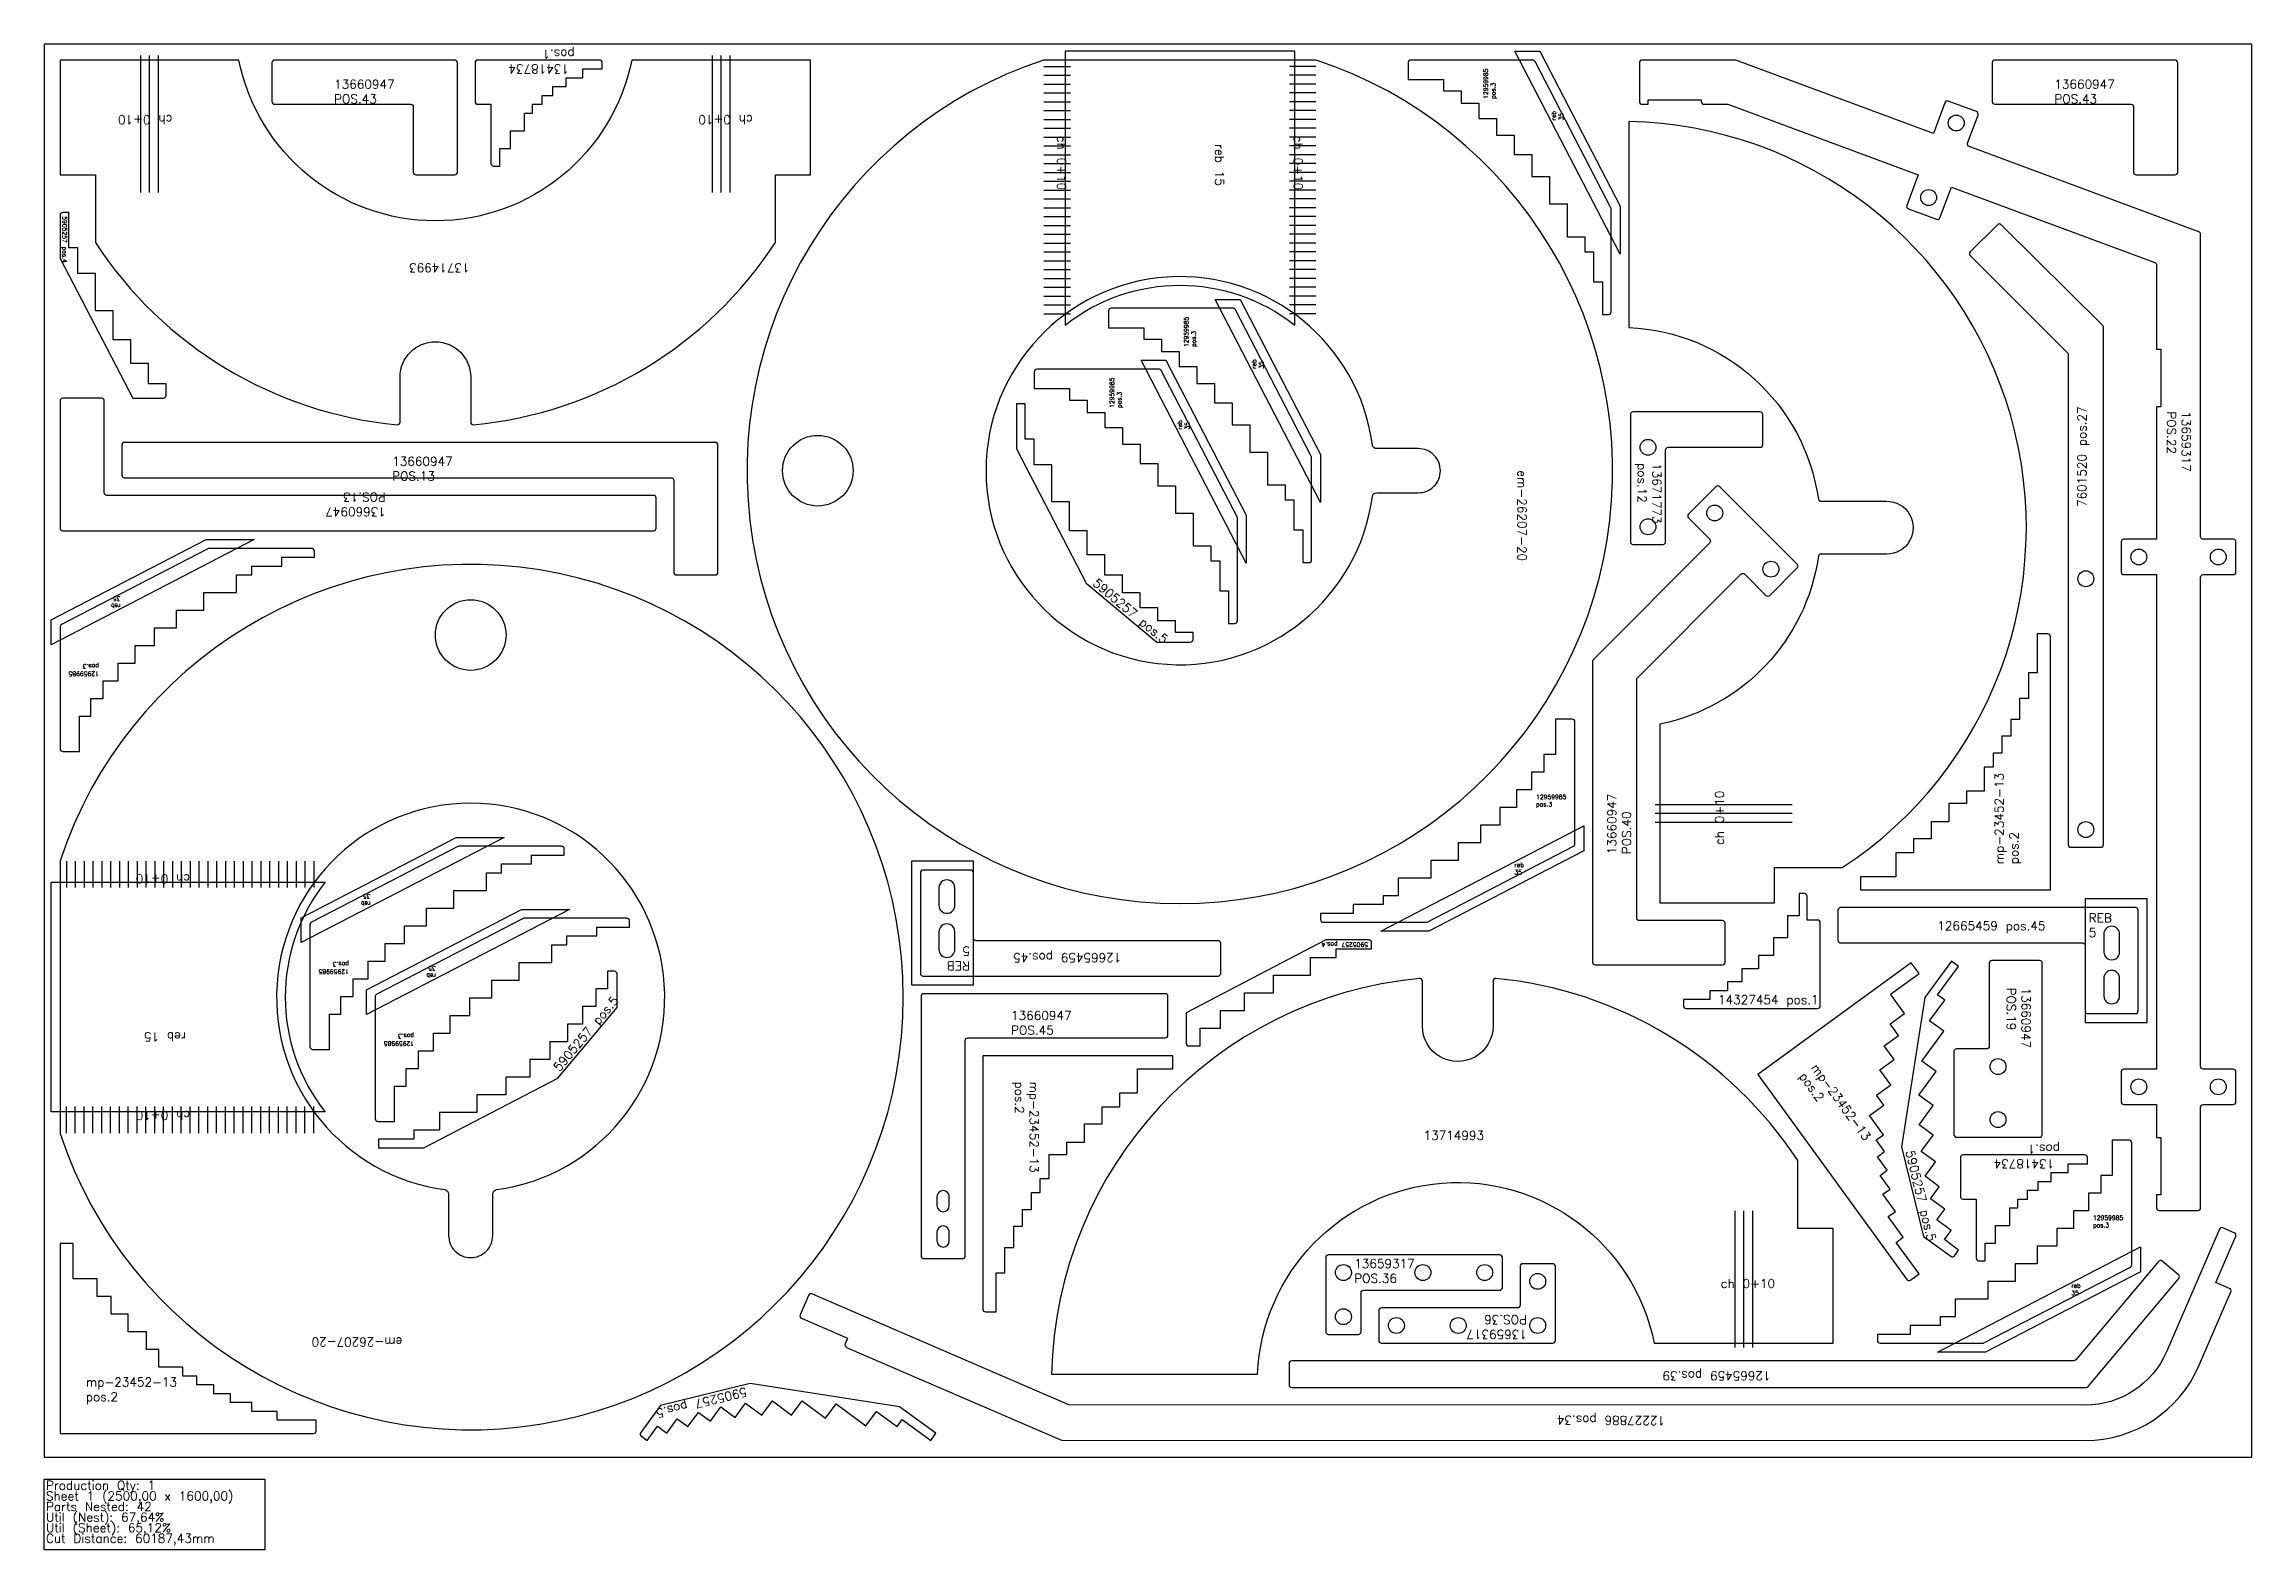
# Model space of a CAD drawing. Header units: millimetres. Extents: x 0 to 2500, y -105 to 1600.
import ezdxf

# ---------------------------------------------------------------- set-up
doc = ezdxf.new("R2010")
doc.units = ezdxf.units.MM
for name, color, linetype in [('12227886', 7, 'Continuous'), ('12665459', 7, 'Continuous'), ('13418734', 7, 'Continuous'), ('13660947v0', 7, 'Continuous'), ('13671773v01', 7, 'Continuous'), ('5905257', 7, 'Continuous'), ('7601520', 7, 'Continuous'), ('Chanfro', 7, 'Continuous'), ('Des.', 7, 'Continuous'), ('em-26207-20', 7, 'Continuous'), ('Rebaixo', 6, 'Continuous'), ('sheet', 24, 'Continuous'), ('Stats', 7, 'Continuous'), ('Texto', 7, 'Continuous')]:
    doc.layers.add(name, color=color, linetype=linetype)
doc.styles.get("Standard").update_dxf_attribs({"font": 'txt.shx'})

msp = doc.modelspace()

# ---------------------------------------------------------------- linework, layer by layer
at = {"color": 4}
for points in [[(486.3, 1169, 0.228209), (828, 1375.3), (828, 1452), (868, 1452), (868, 1582), (665.5, 1582, -0.817996), (220.5, 1582), (18, 1582), (18, 1452), (58, 1452), (58, 1375.3, 0.228209), (399.7, 1169, 0.44209), (403, 1172), (403, 1223, -0.999992), (483, 1223), (483, 1172, 0.44209)], [(2146.8, 1403.4), (2159.7, 1438.1), (2390, 1352.7, -0.313653), (2392, 1349.9), (2392, 1254.5), (2397, 1254.5), (2397, 1189.5), (2392, 1189.5), (2392, 1039.3), (2355, 1039.3, 0.414213), (2352, 1036.3), (2352, 1002.3, 0.414214), (2355, 999.3), (2392, 999.3), (2392, 439.3), (2355, 439.3, 0.414214), (2352, 436.3), (2352, 402.3, 0.414213), (2355, 399.3), (2392, 399.3), (2392, 362), (2397, 362), (2397, 297), (2392, 297), (2392, 282.3, 0.414214), (2395, 279.3), (2439, 279.3, 0.414214), (2442, 282.3), (2442, 396.3, -0.414214), (2445, 399.3), (2479, 399.3, 0.414213), (2482, 402.3), (2482, 436.3, 0.414214), (2479, 439.3), (2445, 439.3, -0.414213), (2442, 442.3), (2442, 996.3, -0.414213), (2445, 999.3), (2479, 999.3, 0.414213), (2482, 1002.3), (2482, 1036.3, 0.414213), (2479, 1039.3), (2445, 1039.3, -0.414214), (2442, 1042.3), (2442, 1384.7, 0.313653), (2440, 1387.5), (2179.9, 1484, -0.414214), (2178.1, 1487.8), (2189.9, 1519.7, 0.414214), (2188.2, 1523.6), (2156.3, 1535.4, 0.414213), (2152.4, 1533.6), (2139.6, 1498.9), (1915.5, 1582), (1809.5, 1582, 0.414214), (1806.5, 1579), (1806.5, 1535, 0.414214), (1809.5, 1532), (1816.5, 1532), (1816.5, 1537), (1876.5, 1537), (1876.5, 1535, 0.414214), (1879.5, 1532), (1906.5, 1532), (2122.2, 1452), (2109.3, 1417.4, 0.414214), (2111.1, 1413.5), (2143, 1401.7, 0.414214)], [(1794.5, 1512.5), (1794.5, 1279.2, -0.36015), (2009.1, 1085, 0.372646), (2012.1, 1082.5), (2086.5, 1082.5, -1.000031), (2086.5, 1022.5), (2012.1, 1022.5, 0.372646), (2009.1, 1019.9, -0.31682), (1829.5, 830), (1829.5, 627.5), (1959.5, 627.5), (1959.5, 667.5), (2036.2, 667.5, 0.737388)], [(2257, 888.2), (2247, 888.2), (2247, 859.2), (2237, 859.2), (2237, 835.2), (2227, 835.2), (2227, 816.2), (2217, 816.2), (2217, 797.2), (2207, 797.2), (2207, 781.2), (2197, 781.2), (2197, 754.2), (2177, 754.2), (2177, 740.2), (2157, 740.2), (2157, 719.2), (2137, 719.2), (2137, 700.2), (2117, 700.2), (2117, 684.2), (2097, 684.2), (2097, 657.2), (2057, 657.2), (2057, 642.2), (2272, 642.2), (2272, 929.2, 0.414214), (2269, 932.2), (2257, 932.2)], [(2097.2, 243.1), (2105.3, 249), (2088.2, 272.5), (2096.3, 278.3), (2082.2, 297.8), (2090.3, 303.6), (2079.1, 319), (2087.2, 324.9), (2076, 340.2), (2084.1, 346.1), (2074.7, 359.1), (2082.8, 365), (2066.9, 386.8), (2083.1, 398.6), (2074.8, 409.9), (2091, 421.6), (2078.7, 438.6), (2094.8, 450.4), (2083.7, 465.7), (2099.8, 477.5), (2090.4, 490.5), (2106.6, 502.2), (2090.7, 524.1), (2123.1, 547.6), (2114.2, 559.7), (1940.4, 433.3), (2109.2, 201.1, 0.414213), (2113.4, 200.5), (2123.1, 207.5)], [(1140.7, 94), (1374, 94, -0.885046), (1823.2, 129), (2025.7, 129), (2025.7, 259), (1985.7, 259), (1985.7, 335.8, 0.228209), (1644, 542, 0.44209), (1640.7, 539), (1640.7, 488, -1.000023), (1560.7, 488), (1560.7, 539, 0.44209), (1557.5, 542, 0.380702)], [(1078, 208.5), (1088, 208.5), (1088, 237.5), (1098, 237.5), (1098, 261.5), (1108, 261.5), (1108, 280.5), (1118, 280.5), (1118, 299.5), (1128, 299.5), (1128, 315.5), (1138, 315.5), (1138, 342.5), (1158, 342.5), (1158, 356.5), (1178, 356.5), (1178, 377.5), (1198, 377.5), (1198, 396.5), (1218, 396.5), (1218, 412.5), (1238, 412.5), (1238, 439.5), (1278, 439.5), (1278, 454.5), (1063, 454.5), (1063, 167.5, 0.414213), (1066, 164.5), (1078, 164.5)], [(264, 41.8), (264, 51.8), (235, 51.8), (235, 61.8), (211, 61.8), (211, 71.8), (192, 71.8), (192, 81.8), (173, 81.8), (173, 91.8), (157, 91.8), (157, 101.8), (130, 101.8), (130, 121.8), (116, 121.8), (116, 141.8), (95, 141.8), (95, 161.8), (76, 161.8), (76, 181.8), (60, 181.8), (60, 201.8), (33, 201.8), (33, 241.8), (18, 241.8), (18, 26.8), (305, 26.8, 0.414213), (308, 29.8), (308, 41.8)], [(1454.3, 139), (1488.3, 139, 0.414214), (1491.3, 142), (1491.3, 186, -0.414214), (1494.3, 189), (1648.3, 189, 0.414214), (1651.3, 192), (1651.3, 226, 0.414214), (1648.3, 229), (1454.3, 229, 0.414214), (1451.3, 226), (1451.3, 142, 0.414214)], [(1708.3, 219), (1674.3, 219, 0.414214), (1671.3, 216), (1671.3, 172, -0.414214), (1668.3, 169), (1514.3, 169, 0.414213), (1511.3, 166), (1511.3, 132, 0.414214), (1514.3, 129), (1708.3, 129, 0.414214), (1711.3, 132), (1711.3, 216, 0.414214)]]:
    msp.add_lwpolyline(points, format="xyb", close=True, dxfattribs=at)
for centre in [(2165.3, 1510.7), (2134, 1426.3), (2372, 1019.3), (2462, 1019.3), (2372, 419.3), (2462, 419.3), (1471.3, 209), (1561.3, 209), (1631.3, 209), (1691.3, 199), (1471.3, 159), (1531.3, 149), (1601.3, 149), (1691.3, 149)]:
    msp.add_circle(centre, 9, dxfattribs=at)
at = {"layer": '12227886', "color": 4}
msp.add_lwpolyline([(2481.7, 250.2, 0.414214), (2480.1, 254.1), (2467.3, 259.7, 0.414214), (2463.3, 258.1), (2403.3, 119.2, -0.299284), (2311.5, 58.9), (1160.5, 59.1), (869.5, 184.8, 0.414214), (865.5, 183.2), (856, 161.2, 0.414214), (857.6, 157.2), (909.9, 134.6), (907.1, 128.2, 0.414214), (908.7, 124.2), (1152.2, 19.1), (2311.5, 18.9, 0.299284), (2440.1, 103.4), (2476.2, 187.2, 0.414214), (2474.7, 191.1), (2459.1, 197.8)], format="xyb", close=True, dxfattribs=at)
at = {"layer": '12665459', "color": 6}
for points in [[(1329.3, 584.8), (1055.3, 584.8, -0.414213), (1052.3, 587.8), (1052.3, 661.8, 0.414214), (1049.3, 664.8), (995.3, 664.8, 0.414214), (992.3, 661.8), (992.3, 547.8, 0.414214), (995.3, 544.8), (1329.3, 544.8, 0.414214), (1332.3, 547.8), (1332.3, 581.8, 0.414214)], [(1013.3, 624.8, 0.99991), (1031.3, 624.8), (1031.3, 644.8, 1.00009), (1013.3, 644.8)], [(1013.3, 574.8, 0.99991), (1031.3, 574.8), (1031.3, 594.8, 1.00009), (1013.3, 594.8)], [(2034.3, 582.2), (2308.3, 582.2, -0.414214), (2311.3, 579.2), (2311.3, 505.2, 0.414213), (2314.3, 502.2), (2368.3, 502.2, 0.414214), (2371.3, 505.2), (2371.3, 619.2, 0.414214), (2368.3, 622.2), (2034.3, 622.2, 0.414213), (2031.3, 619.2), (2031.3, 585.2, 0.414214)], [(2350.3, 592.2, 0.9999), (2332.3, 592.2), (2332.3, 572.2, 1.0001), (2350.3, 572.2)], [(2350.3, 542.2, 0.9999), (2332.3, 542.2), (2332.3, 522.2, 1.0001), (2350.3, 522.2)]]:
    msp.add_lwpolyline(points, format="xyb", close=True, dxfattribs=at)
at = {"layer": '12665459', "color": 4}
msp.add_lwpolyline([(1409.7, 106), (1409.7, 82, 0.414214), (1412.7, 79), (2312.3, 79, 0.221695), (2314.6, 80.1), (2417.2, 202.3, 0.414213), (2416.8, 206.6), (2398.5, 222, 0.414213), (2394.2, 221.6), (2300.6, 110.1, -0.221695), (2298.3, 109), (1412.7, 109, 0.414214)], format="xyb", close=True, dxfattribs=at)
at = {"layer": '13418734', "color": 4}
for points in [[(491, 1582, 0.414214), (488, 1579), (488, 1535, 0.414214), (491, 1532), (506, 1532), (506, 1465, 0.414214), (509, 1462), (516, 1462), (516, 1482), (528, 1482), (528, 1502), (544, 1502), (544, 1522), (553, 1522), (553, 1532), (564, 1532), (564, 1542), (576, 1542), (576, 1552), (591, 1552), (591, 1562), (610, 1562), (610, 1572), (632, 1572), (632, 1579, 0.414213), (629, 1582)], [(2172.9, 342.2, 0.414214), (2169.9, 339.2), (2169.9, 295.2, 0.414214), (2172.9, 292.2), (2187.9, 292.2), (2187.9, 225.2, 0.414214), (2190.9, 222.2), (2197.9, 222.2), (2197.9, 242.2), (2209.9, 242.2), (2209.9, 262.2), (2225.9, 262.2), (2225.9, 282.2), (2234.9, 282.2), (2234.9, 292.2), (2245.9, 292.2), (2245.9, 302.2), (2257.9, 302.2), (2257.9, 312.2), (2272.9, 312.2), (2272.9, 322.2), (2291.9, 322.2), (2291.9, 332.2), (2313.9, 332.2), (2313.9, 339.2, 0.414213), (2310.9, 342.2)]]:
    msp.add_lwpolyline(points, format="xyb", close=True, dxfattribs=at)
at = {"layer": '13660947v0', "color": 4}
for points in [[(258, 1579), (258, 1535, 0.414214), (261, 1532), (415, 1532, -0.414213), (418, 1529), (418, 1455, 0.414214), (421, 1452), (465, 1452, 0.414213), (468, 1455), (468, 1579, 0.414213), (465, 1582), (261, 1582, 0.414214)], [(2206, 1579), (2206, 1535, 0.414213), (2209, 1532), (2363, 1532, -0.414213), (2366, 1529), (2366, 1455, 0.414213), (2369, 1452), (2413, 1452, 0.414213), (2416, 1455), (2416, 1579, 0.414213), (2413, 1582), (2209, 1582, 0.414213)], [(21, 1199, 0.414214), (18, 1196), (18, 1052, 0.414214), (21, 1049), (690, 1049, 0.414214), (693, 1052), (693, 1086, 0.414213), (690, 1089), (71, 1089, -0.414214), (68, 1092), (68, 1196, 0.414214), (65, 1199)], [(760, 999, 0.414213), (763, 1002), (763, 1146, 0.414214), (760, 1149), (91, 1149, 0.414214), (88, 1146), (88, 1112, 0.414213), (91, 1109), (710, 1109, -0.414213), (713, 1106), (713, 1002, 0.414214), (716, 999)], [(1985.1, 1011.1), (1897.5, 1098.8, 0.414213), (1893.2, 1098.8), (1862.1, 1067.7, 0.414214), (1862.1, 1063.5), (1886.1, 1039.4, -0.414213), (1886.1, 1035.2), (1754.3, 903.3, 0.198912), (1753.4, 901.2), (1753.4, 560.5, 0.414214), (1756.4, 557.5), (1900.4, 557.5, 0.414213), (1903.4, 560.5), (1903.4, 604.5, 0.414213), (1900.4, 607.5), (1806.4, 607.5, -0.414214), (1803.4, 610.5), (1803.4, 880.5, -0.198912), (1804.3, 882.6), (1921.5, 999.8, -0.414214), (1925.7, 999.8), (1949.8, 975.8, 0.414214), (1954, 975.8), (1985.1, 1006.9, 0.414214)], [(2259.6, 562.2), (2205.6, 562.2, 0.414214), (2202.6, 559.2), (2202.6, 465.2, -0.414214), (2199.6, 462.2), (2165.6, 462.2, 0.414213), (2162.6, 459.2), (2162.6, 365.2, 0.414213), (2165.6, 362.2), (2259.6, 362.2, 0.414213), (2262.6, 365.2), (2262.6, 559.2, 0.414214)], [(996, 224.8), (1040, 224.8, 0.414214), (1043, 227.8), (1043, 471.8, -0.414214), (1046, 474.8), (1269.5, 474.8, 0.414214), (1272.5, 477.8), (1272.5, 521.8, 0.414214), (1269.5, 524.8), (996, 524.8, 0.414214), (993, 521.8), (993, 227.8, 0.414214)], [(1025, 294.8, 1.000081), (1011, 294.8), (1011, 284.8, 0.999919), (1025, 284.8)], [(1025, 254.8, 1.000081), (1011, 254.8), (1011, 244.8, 0.999919), (1025, 244.8)]]:
    msp.add_lwpolyline(points, format="xyb", close=True, dxfattribs=at)
for centre in [(1891.8, 1069.1), (1955.4, 1005.5), (2212.6, 442.2), (2212.6, 382.2)]:
    msp.add_circle(centre, 9, dxfattribs=at)
at = {"layer": '13671773v01', "color": 4}
msp.add_lwpolyline([(1946.2, 1146.5), (1946.2, 1180.5, 0.414214), (1943.2, 1183.5), (1799.2, 1183.5, 0.414214), (1796.2, 1180.5), (1796.2, 1036.5, 0.414214), (1799.2, 1033.5), (1833.2, 1033.5, 0.414213), (1836.2, 1036.5), (1836.2, 1140.5, -0.414214), (1839.2, 1143.5), (1943.2, 1143.5, 0.414214)], format="xyb", close=True, dxfattribs=at)
for centre in [(1816.2, 1143.5), (1816.2, 1053.5)]:
    msp.add_circle(centre, 9, dxfattribs=at)
at = {"layer": '5905257', "color": 4}
for points in [[(18, 1357.4), (100.6, 1199.2), (135, 1199.2, 0.414214), (138, 1202.2), (138, 1215.2), (118, 1215.2), (118, 1238.2), (98, 1238.2), (98, 1265.2), (78, 1265.2), (78, 1298.2), (58, 1298.2), (58, 1340.2), (38, 1340.2), (38, 1369.2), (28, 1369.2), (28, 1409.2), (21, 1409.2, 0.414214), (18, 1406.2)], [(1101, 1192.8), (1101, 1141.8), (1180, 989.8), (1260, 922.8), (1298, 922.8, 0.414214), (1301, 925.8), (1301, 933.8), (1281, 933.8), (1281, 946.8), (1261, 946.8), (1261, 961.8), (1241, 961.8), (1241, 978.8), (1221, 978.8), (1221, 998.8), (1201, 998.8), (1201, 1021.8), (1181, 1021.8), (1181, 1048.8), (1161, 1048.8), (1161, 1081.8), (1141, 1081.8), (1141, 1123.8), (1121, 1123.8), (1121, 1152.8), (1111, 1152.8), (1111, 1192.8)], [(1451.5, 585.6), (1293.2, 503), (1293.2, 468.6, 0.414214), (1296.2, 465.6), (1309.2, 465.6), (1309.2, 485.6), (1332.2, 485.6), (1332.2, 505.6), (1359.2, 505.6), (1359.2, 525.6), (1392.2, 525.6), (1392.2, 545.6), (1434.2, 545.6), (1434.2, 565.6), (1463.2, 565.6), (1463.2, 575.6), (1503.2, 575.6), (1503.2, 582.6, 0.414214), (1500.2, 585.6)], [(378.8, 350.2), (429.8, 350.2), (581.8, 429.2), (648.8, 509.2), (648.8, 547.2, 0.414213), (645.8, 550.2), (637.8, 550.2), (637.8, 530.2), (624.8, 530.2), (624.8, 510.2), (609.8, 510.2), (609.8, 490.2), (592.8, 490.2), (592.8, 470.2), (572.8, 470.2), (572.8, 450.2), (549.8, 450.2), (549.8, 430.2), (522.8, 430.2), (522.8, 410.2), (489.8, 410.2), (489.8, 390.2), (447.8, 390.2), (447.8, 370.2), (418.8, 370.2), (418.8, 360.2), (378.8, 360.2)], [(2159.8, 561.6), (2129.7, 520.5), (2103.4, 351.2), (2128.3, 249.8), (2159, 227.4, 0.414213), (2163.2, 228), (2167.9, 234.5), (2151.8, 246.3), (2159.5, 256.8), (2143.3, 268.6), (2152.2, 280.7), (2136.1, 292.5), (2146.1, 306.2), (2130, 318.1), (2141.8, 334.2), (2125.7, 346), (2139.3, 364.6), (2123.2, 376.4), (2139.2, 398.2), (2123, 410), (2142.5, 436.6), (2126.4, 448.4), (2151.3, 482.3), (2135.1, 494.1), (2152.3, 517.5), (2144.2, 523.4), (2167.9, 555.7)], [(1009.9, 27), (968.7, 57.1), (799.5, 83.3), (698.1, 58.5), (675.6, 27.8, 0.414213), (676.3, 23.6), (682.7, 18.9), (694.6, 35), (705, 27.3), (716.9, 43.5), (729, 34.6), (740.8, 50.7), (754.5, 40.7), (766.3, 56.8), (782.5, 45), (794.3, 61.1), (812.8, 47.5), (824.7, 63.6), (846.4, 47.6), (858.3, 63.8), (884.9, 44.2), (896.7, 60.4), (930.6, 35.5), (942.4, 51.6), (965.8, 34.5), (971.7, 42.6), (1003.9, 18.9)]]:
    msp.add_lwpolyline(points, format="xyb", close=True, dxfattribs=at)
at = {"layer": '7601520', "color": 4}
msp.add_lwpolyline([(2211.9, 1395.5), (2181.1, 1364.8, 0.414214), (2181.1, 1360.5), (2292, 1249.6), (2292, 693.6, 0.414214), (2295, 690.6), (2329, 690.6, 0.414214), (2332, 693.6), (2332, 1279.4, 0.200019), (2331.1, 1281.5), (2216.1, 1395.5, 0.412968)], format="xyb", close=True, dxfattribs=at)
for centre in [(2312, 994.6), (2312, 710.6)]:
    msp.add_circle(centre, 9, dxfattribs=at)
at = {"layer": 'Chanfro', "color": 4}
for p, q in [((109.3, 1432), (109.3, 1587)), ((119.3, 1432), (119.3, 1587)), ((129.3, 1432), (129.3, 1587)), ((756.7, 1432), (756.7, 1587)), ((766.7, 1432), (766.7, 1587)), ((776.7, 1432), (776.7, 1587)), ((1979.5, 738.7), (1824.5, 738.7)), ((1979.5, 728.7), (1824.5, 728.7)), ((1979.5, 718.7), (1824.5, 718.7)), ((1914.5, 279), (1914.5, 124)), ((1924.5, 279), (1924.5, 124)), ((1934.5, 279), (1934.5, 124))]:
    msp.add_line(p, q, dxfattribs=at)
at = {"layer": 'Chanfro', "color": 3}
for p, q in [((1132.1, 1574.7), (1162.1, 1574.7)), ((1132.1, 1564.7), (1162.1, 1564.7)), ((1132.1, 1554.7), (1162.1, 1554.7)), ((1440.1, 1574.7), (1410.1, 1574.7)), ((1440.1, 1564.7), (1410.1, 1564.7)), ((1440.1, 1554.7), (1410.1, 1554.7)), ((1132.1, 1544.7), (1162.1, 1544.7)), ((1132.1, 1534.7), (1162.1, 1534.7)), ((1440.1, 1544.7), (1410.1, 1544.7)), ((1440.1, 1534.7), (1410.1, 1534.7)), ((1132.1, 1524.7), (1162.1, 1524.7)), ((1132.1, 1514.7), (1162.1, 1514.7)), ((1132.1, 1504.7), (1162.1, 1504.7)), ((1440.1, 1524.7), (1410.1, 1524.7)), ((1440.1, 1514.7), (1410.1, 1514.7)), ((1440.1, 1504.7), (1410.1, 1504.7)), ((1132.1, 1494.7), (1162.1, 1494.7)), ((1132.1, 1484.7), (1162.1, 1484.7)), ((1440.1, 1494.7), (1410.1, 1494.7)), ((1440.1, 1484.7), (1410.1, 1484.7)), ((1132.1, 1474.7), (1162.1, 1474.7)), ((1132.1, 1464.7), (1162.1, 1464.7)), ((1132.1, 1454.7), (1162.1, 1454.7)), ((1440.1, 1474.7), (1410.1, 1474.7)), ((1440.1, 1464.7), (1410.1, 1464.7)), ((1440.1, 1454.7), (1410.1, 1454.7)), ((1132.1, 1444.7), (1162.1, 1444.7)), ((1132.1, 1434.7), (1162.1, 1434.7)), ((1440.1, 1444.7), (1410.1, 1444.7)), ((1440.1, 1434.7), (1410.1, 1434.7)), ((1132.1, 1424.7), (1162.1, 1424.7)), ((1132.1, 1414.7), (1162.1, 1414.7)), ((1132.1, 1404.7), (1162.1, 1404.7)), ((1440.1, 1424.7), (1410.1, 1424.7)), ((1440.1, 1414.7), (1410.1, 1414.7)), ((1440.1, 1404.7), (1410.1, 1404.7)), ((1132.1, 1394.7), (1162.1, 1394.7)), ((1132.1, 1384.7), (1162.1, 1384.7)), ((1440.1, 1394.7), (1410.1, 1394.7)), ((1440.1, 1384.7), (1410.1, 1384.7)), ((1132.1, 1374.7), (1162.1, 1374.7)), ((1132.1, 1364.7), (1162.1, 1364.7)), ((1132.1, 1354.7), (1162.1, 1354.7)), ((1440.1, 1374.7), (1410.1, 1374.7)), ((1440.1, 1364.7), (1410.1, 1364.7)), ((1440.1, 1354.7), (1410.1, 1354.7)), ((1132.1, 1344.7), (1162.1, 1344.7)), ((1132.1, 1334.7), (1162.1, 1334.7)), ((1440.1, 1344.7), (1410.1, 1344.7)), ((1440.1, 1334.7), (1410.1, 1334.7)), ((1132.1, 1324.7), (1162.1, 1324.7)), ((1132.1, 1314.7), (1162.1, 1314.7)), ((1132.1, 1304.7), (1162.1, 1304.7)), ((1440.1, 1324.7), (1410.1, 1324.7)), ((1440.1, 1314.7), (1410.1, 1314.7)), ((1440.1, 1304.7), (1410.1, 1304.7)), ((1132.1, 1294.7), (1162.1, 1294.7)), ((1440.1, 1294.7), (1410.1, 1294.7)), ((25.3, 674.9), (25.3, 644.9)), ((35.3, 674.9), (35.3, 644.9)), ((45.3, 674.9), (45.3, 644.9)), ((55.3, 674.9), (55.3, 644.9)), ((65.3, 674.9), (65.3, 644.9)), ((75.3, 674.9), (75.3, 644.9)), ((85.3, 674.9), (85.3, 644.9)), ((95.3, 674.9), (95.3, 644.9)), ((105.3, 674.9), (105.3, 644.9)), ((115.3, 674.9), (115.3, 644.9)), ((125.3, 674.9), (125.3, 644.9)), ((135.3, 674.9), (135.3, 644.9)), ((145.3, 674.9), (145.3, 644.9)), ((155.3, 674.9), (155.3, 644.9)), ((165.3, 674.9), (165.3, 644.9)), ((175.3, 674.9), (175.3, 644.9)), ((185.3, 674.9), (185.3, 644.9)), ((195.3, 674.9), (195.3, 644.9)), ((205.3, 674.9), (205.3, 644.9)), ((215.3, 674.9), (215.3, 644.9)), ((225.3, 674.9), (225.3, 644.9)), ((235.3, 674.9), (235.3, 644.9)), ((245.3, 674.9), (245.3, 644.9)), ((255.3, 674.9), (255.3, 644.9)), ((265.3, 674.9), (265.3, 644.9)), ((275.3, 674.9), (275.3, 644.9)), ((285.3, 674.9), (285.3, 644.9)), ((295.3, 674.9), (295.3, 644.9)), ((305.3, 674.9), (305.3, 644.9)), ((25.3, 366.9), (25.3, 396.9)), ((35.3, 366.9), (35.3, 396.9)), ((45.3, 366.9), (45.3, 396.9)), ((55.3, 366.9), (55.3, 396.9)), ((65.3, 366.9), (65.3, 396.9)), ((75.3, 366.9), (75.3, 396.9)), ((85.3, 366.9), (85.3, 396.9)), ((95.3, 366.9), (95.3, 396.9)), ((105.3, 366.9), (105.3, 396.9)), ((115.3, 366.9), (115.3, 396.9)), ((125.3, 366.9), (125.3, 396.9)), ((135.3, 366.9), (135.3, 396.9)), ((145.3, 366.9), (145.3, 396.9)), ((155.3, 366.9), (155.3, 396.9)), ((165.3, 366.9), (165.3, 396.9)), ((175.3, 366.9), (175.3, 396.9)), ((185.3, 366.9), (185.3, 396.9)), ((195.3, 366.9), (195.3, 396.9)), ((205.3, 366.9), (205.3, 396.9)), ((215.3, 366.9), (215.3, 396.9)), ((225.3, 366.9), (225.3, 396.9)), ((235.3, 366.9), (235.3, 396.9)), ((245.3, 366.9), (245.3, 396.9)), ((255.3, 366.9), (255.3, 396.9)), ((265.3, 366.9), (265.3, 396.9)), ((275.3, 366.9), (275.3, 396.9)), ((285.3, 366.9), (285.3, 396.9)), ((295.3, 366.9), (295.3, 396.9)), ((305.3, 366.9), (305.3, 396.9))]:
    msp.add_line(p, q, dxfattribs=at)
at = {"layer": 'Des.', "color": 1}
for points in [[(1774.5, 1413.3, 0.120029), (1774.2, 1414.6), (1688.3, 1580.4, 0.280251), (1685.7, 1582), (1547.5, 1582, 0.414214), (1544.5, 1579), (1544.5, 1560), (1584.5, 1560), (1584.5, 1547), (1604.5, 1547), (1604.5, 1533), (1624.5, 1533), (1624.5, 1516), (1644.5, 1516), (1644.5, 1497), (1664.5, 1497), (1664.5, 1475), (1684.5, 1475), (1684.5, 1450), (1704.5, 1450), (1704.5, 1419), (1724.5, 1419), (1724.5, 1382), (1744.5, 1382), (1744.5, 1365), (1754.5, 1365), (1754.5, 1331), (1764.5, 1331), (1764.5, 1294), (1771.5, 1294, 0.414214), (1774.5, 1297)], [(1435.3, 1132.2, 0.120029), (1434.9, 1133.6), (1349.1, 1299.3, 0.280251), (1346.4, 1300.9), (1208.3, 1300.9, 0.414214), (1205.3, 1297.9), (1205.3, 1278.9), (1245.3, 1278.9), (1245.3, 1265.9), (1265.3, 1265.9), (1265.3, 1251.9), (1285.3, 1251.9), (1285.3, 1234.9), (1305.3, 1234.9), (1305.3, 1215.9), (1325.3, 1215.9), (1325.3, 1193.9), (1345.3, 1193.9), (1345.3, 1168.9), (1365.3, 1168.9), (1365.3, 1137.9), (1385.3, 1137.9), (1385.3, 1100.9), (1405.3, 1100.9), (1405.3, 1083.9), (1415.3, 1083.9), (1415.3, 1049.9), (1425.3, 1049.9), (1425.3, 1012.9), (1432.3, 1012.9, 0.414214), (1435.3, 1015.9)], [(1351.2, 1063.3, 0.120029), (1350.8, 1064.7), (1265, 1230.4, 0.280251), (1262.4, 1232), (1124.2, 1232, 0.414214), (1121.2, 1229), (1121.2, 1210), (1161.2, 1210), (1161.2, 1197), (1181.2, 1197), (1181.2, 1183), (1201.2, 1183), (1201.2, 1166), (1221.2, 1166), (1221.2, 1147), (1241.2, 1147), (1241.2, 1125), (1261.2, 1125), (1261.2, 1100), (1281.2, 1100), (1281.2, 1069), (1301.2, 1069), (1301.2, 1032), (1321.2, 1032), (1321.2, 1015), (1331.2, 1015), (1331.2, 981), (1341.2, 981), (1341.2, 944), (1348.2, 944, 0.414214), (1351.2, 947)], [(186.7, 1029, 0.120029), (185.4, 1028.6), (19.6, 942.8, 0.280251), (18, 940.2), (18, 802, 0.414214), (21, 799), (40, 799), (40, 839), (53, 839), (53, 859), (67, 859), (67, 879), (84, 879), (84, 899), (103, 899), (103, 919), (125, 919), (125, 939), (150, 939), (150, 959), (181, 959), (181, 979), (218, 979), (218, 999), (235, 999), (235, 1009), (269, 1009), (269, 1019), (306, 1019), (306, 1026, 0.414213), (303, 1029)], [(1564.7, 605.6, 0.120029), (1566.1, 605.9), (1731.8, 691.7, 0.280251), (1733.4, 694.4), (1733.4, 832.6, 0.414214), (1730.4, 835.6), (1711.4, 835.6), (1711.4, 795.6), (1698.4, 795.6), (1698.4, 775.6), (1684.4, 775.6), (1684.4, 755.6), (1667.4, 755.6), (1667.4, 735.6), (1648.4, 735.6), (1648.4, 715.6), (1626.4, 715.6), (1626.4, 695.6), (1601.4, 695.6), (1601.4, 675.6), (1570.4, 675.6), (1570.4, 655.6), (1533.4, 655.6), (1533.4, 635.6), (1516.4, 635.6), (1516.4, 625.6), (1482.4, 625.6), (1482.4, 615.6), (1445.4, 615.6), (1445.4, 608.6, 0.414214), (1448.4, 605.6)], [(469.7, 691.7, 0.12003), (468.4, 691.4), (302.6, 605.6, 0.280251), (301, 602.9), (301, 464.7, 0.414214), (304, 461.7), (323, 461.7), (323, 501.7), (336, 501.7), (336, 521.7), (350, 521.7), (350, 541.7), (367, 541.7), (367, 561.7), (386, 561.7), (386, 581.7), (408, 581.7), (408, 601.7), (433, 601.7), (433, 621.7), (464, 621.7), (464, 641.7), (501, 641.7), (501, 661.7), (518, 661.7), (518, 671.7), (552, 671.7), (552, 681.7), (589, 681.7), (589, 688.7, 0.414214), (586, 691.7)], [(543.7, 610.2, 0.120029), (542.3, 609.9), (376.6, 524.1, 0.280251), (374.9, 521.4), (374.9, 383.2, 0.414214), (377.9, 380.2), (396.9, 380.2), (396.9, 420.2), (409.9, 420.2), (409.9, 440.2), (423.9, 440.2), (423.9, 460.2), (440.9, 460.2), (440.9, 480.2), (459.9, 480.2), (459.9, 500.2), (481.9, 500.2), (481.9, 520.2), (506.9, 520.2), (506.9, 540.2), (537.9, 540.2), (537.9, 560.2), (574.9, 560.2), (574.9, 580.2), (591.9, 580.2), (591.9, 590.2), (625.9, 590.2), (625.9, 600.2), (662.9, 600.2), (662.9, 607.2, 0.414213), (659.9, 610.2)], [(2195.3, 129, 0.120029), (2196.6, 129.4), (2362.4, 215.2, 0.280251), (2364, 217.8), (2364, 356, 0.414214), (2361, 359), (2342, 359), (2342, 319), (2329, 319), (2329, 299), (2315, 299), (2315, 279), (2298, 279), (2298, 259), (2279, 259), (2279, 239), (2257, 239), (2257, 219), (2232, 219), (2232, 199), (2201, 199), (2201, 179), (2164, 179), (2164, 159), (2147, 159), (2147, 149), (2113, 149), (2113, 139), (2076, 139), (2076, 132, 0.414213), (2079, 129)]]:
    msp.add_lwpolyline(points, format="xyb", close=True, dxfattribs=at)
at = {"layer": 'Des.', "color": 4}
msp.add_lwpolyline([(1906.3, 538.1), (1906.3, 528.1), (1886.3, 528.1), (1886.3, 518.1), (1856.3, 518.1), (1856.3, 511.1, 0.414214), (1859.3, 508.1), (2008.3, 508.1, 0.414214), (2011.3, 511.1), (2011.3, 605.1, 0.414213), (2008.3, 608.1), (1996.3, 608.1), (1996.3, 635.1, 0.414213), (1993.3, 638.1), (1987.3, 638.1), (1987.3, 613.1), (1974.3, 613.1), (1974.3, 588.1), (1958.3, 588.1), (1958.3, 568.1), (1941.3, 568.1), (1941.3, 553.1), (1922.3, 553.1), (1922.3, 538.1)], format="xyb", close=True, dxfattribs=at)
at = {"layer": 'em-26207-20', "color": 3}
for points in [[(1440.6, 1582), (1131.5, 1582, 6.180615)], [(1509.1, 1142, -0.375565), (1504.1, 1146.3, 14.933034), (1504.1, 1087.7, -0.375565), (1509.1, 1092), (1556.1, 1092, 0.414214), (1581.1, 1117), (1581.1, 1117, 0.414214), (1556.1, 1142)], [(18, 366.4, 6.180615), (18, 675.4)], [(458, 297.9), (458, 250.9, 0.414214), (483, 225.9), (483, 225.9, 0.414214), (508, 250.9), (508, 297.9, -0.375565), (512.3, 302.9, 14.933034), (453.7, 302.9, -0.375565)]]:
    msp.add_lwpolyline(points, format="xyb", close=True, dxfattribs=at)
for centre in [(876.1, 1117), (483, 930.9)]:
    msp.add_circle(centre, 40, dxfattribs=at)
at = {"layer": 'Rebaixo', "color": 3}
for points in [[(1416.1, 1281.9), (1416.1, 1592), (1156.1, 1592), (1156.1, 1281.9, -0.346737)], [(318.1, 390.9), (8, 390.9), (8, 650.9), (318.1, 650.9, 0.346737)]]:
    msp.add_lwpolyline(points, format="xyb", close=True, dxfattribs=at)
at = {"layer": 'Rebaixo', "color": 1}
for points in [[(1665.4, 1592), (1693.6, 1592), (1784.5, 1416.4), (1784.5, 1362.1)], [(1326.2, 1310.9), (1354.3, 1310.9), (1445.3, 1135.4), (1445.3, 1081)], [(1242.1, 1242), (1270.3, 1242), (1361.2, 1066.5), (1361.2, 1012.1)], [(8, 919.9), (8, 948.1), (183.6, 1039), (237.9, 1039)], [(291, 582.6), (291, 610.8), (466.6, 701.7), (520.9, 701.7)], [(1743.4, 714.7), (1743.4, 686.5), (1567.9, 595.6), (1513.5, 595.6)], [(364.9, 501.2), (364.9, 529.3), (540.5, 620.2), (594.9, 620.2)], [(2374, 238.1), (2374, 209.9), (2198.4, 119), (2144.1, 119)]]:
    msp.add_lwpolyline(points, close=True, dxfattribs=at)
at = {"layer": 'Rebaixo', "color": 6, "linetype": 'Continuous', "lineweight": 25}
for points in [[(1052.3, 674.8), (982.3, 674.8), (982.3, 534.8), (1052.3, 534.8)], [(2311.3, 492.2), (2381.3, 492.2), (2381.3, 632.2), (2311.3, 632.2)]]:
    msp.add_lwpolyline(points, close=True, dxfattribs=at)
at = {"layer": 'sheet', "color": 7}
msp.add_lwpolyline([(0, 0), (2500, 0), (2500, 1600), (0, 1600)], close=True, dxfattribs=at)
at = {"layer": 'Stats', "color": 151}
msp.add_lwpolyline([(0, -25), (250, -25), (250, -105), (0, -105), (0, -25)], close=True, dxfattribs=at)

# ---------------------------------------------------------------- texts
at = {"layer": 'Chanfro', "color": 4, "char_height": 10, "width": 124.253}
for insert, attachment_point, rotation in [((145.2, 1509.4), 1, 180), ((740.8, 1509.4), 3, 180), ((1902.1, 754.7), 9, 90)]:
    msp.add_mtext('ch 0+10', dxfattribs=dict(at, insert=insert, attachment_point=attachment_point, rotation=rotation))
at = {"layer": 'Chanfro', "color": 3, "char_height": 10}
for insert, attachment_point, rotation in [((1147.1, 1434.7), 9, 270), ((1425.1, 1434.7), 3, 270), ((165.3, 659.9), 7, 180), ((165.3, 381.9), 1, 180)]:
    msp.add_mtext_dynamic_manual_height_columns('ch 0+10', width=80.208, gutter_width=12.5, heights=[0], dxfattribs=dict(at, insert=insert, attachment_point=attachment_point, rotation=rotation))
at = {"layer": 'Chanfro', "color": 4, "insert": (1898.5, 201.6), "char_height": 10, "width": 124.253, "attachment_point": 1}
msp.add_mtext('ch 0+10', dxfattribs=at)
at = {"layer": 'Rebaixo', "color": 1, "char_height": 5, "attachment_point": 1}
for insert, rotation in [((1706.9, 1513.5), 90), ((1367.6, 1232.4), 90), ((1283.5, 1163.5), 90), ((86.5, 961.3), 180), ((369.5, 624.1), 180), ((443.5, 542.6), 180)]:
    msp.add_mtext_dynamic_manual_height_columns('reb 35', width=17.979, gutter_width=12.5, heights=[0], dxfattribs=dict(at, insert=insert, rotation=rotation))
at = {"layer": 'Rebaixo', "color": 3, "char_height": 10}
for insert, attachment_point, rotation in [((1336, 1439.5), 3, 270), ((160.5, 470.9), 1, 180)]:
    msp.add_mtext_dynamic_manual_height_columns('reb 15', width=70.517, gutter_width=12.5, heights=[0], dxfattribs=dict(at, insert=insert, attachment_point=attachment_point, rotation=rotation))
at = {"layer": 'Rebaixo', "color": 1, "char_height": 5, "attachment_point": 1}
for insert in [(1664.9, 673.2), (2295.5, 196.7)]:
    msp.add_mtext_dynamic_manual_height_columns('reb 35', width=17.979, gutter_width=12.5, heights=[0], dxfattribs=dict(at, insert=insert))
at = {"layer": 'Rebaixo', "color": 6, "insert": (2315.3, 615.6), "char_height": 10, "attachment_point": 1}
msp.add_mtext_dynamic_manual_height_columns('REB 5', width=28.827, gutter_width=12.5, heights=[0], dxfattribs=at)
at = {"layer": 'Rebaixo', "color": 6, "insert": (1048.4, 551.4), "char_height": 10, "attachment_point": 1, "rotation": 180}
msp.add_mtext_dynamic_manual_height_columns('REB 5', width=28.827, gutter_width=12.5, heights=[0], dxfattribs=at)
at = {"layer": 'Stats', "color": 60}
for s, p in [('Sheet 1 (2500,00 x 1600,00)', (2, -49)), ('Production Qty: 1', (2, -37)), ('Parts Nested: 42', (2, -61)), ('Util (Nest): 67,64%', (2, -73)), ('Util (Sheet): 65,12%', (2, -85)), ('Cut Distance: 60187,43mm', (2, -97))]:
    msp.add_text(s, height=10, dxfattribs=at).set_placement(p)
at = {"layer": 'Texto', "color": 4, "attachment_point": 1}
for s, insert, char_height, width, rotation in [('{\\W0.713931; }13418734 pos.1', (600.7, 1566.9), 10, 101.667, 180), ('5905257 pos.4', (25.7, 1405.1), 5, 209.203, 270), ('13714993', (481.8, 1341.7), 10, 81.842, 180), ('7601520 pos.27', (2302.6, 1075.9), 10, 118.423, 90), ('13659317 \\PPOS.22', (2430.7, 1184.3), 10, 171.219, 270), ('13671773\\Ppos.12', (1831.2, 1125.6), 10, 90.989, 270), ('13660947 POS.13', (386.9, 1065.4), 10, 116.776, 180), ('5905257 pos.5', (1193, 995.8), 10, 209.203, 320.0147), ('mp-23452-13 pos.2', (2208.9, 671.4), 10, 60.76, 90), ('13660947 POS.40', (1770.2, 682.7), 10, 116.776, 90), ('5905257 pos.4', (1499.1, 577.8), 5, 209.203, 180), ('13660947 POS.19', (2249.3, 531.7), 10, 116.776, 270), ('5905257 pos.5', (575.8, 442.3), 10, 209.203, 50.0147), ('mp-23452-13 pos.2', (2008.6, 446.8), 10, 60.76, 306.0273), ('mp-23452-13 pos.2', (1126.1, 425.3), 10, 60.76, 270), ('{\\W0.713931; }13418734 pos.1', (2282.6, 327.1), 10, 101.667, 180), ('5905257 pos.5', (2117.5, 348.4), 10, 209.203, 283.7512), ('13659317 \\PPOS.36', (1679.1, 134), 10, 171.219, 180), ('12665459 pos.39', (1955, 87), 10, 154.772, 180), ('5905257 pos.5', (796.7, 69.3), 10, 209.203, 193.7512), ('{\\W7.28663;   }12227886 pos.34', (1835.5, 36.2), 10, 275.474, 179.633)]:
    msp.add_mtext(s, dxfattribs=dict(at, insert=insert, char_height=char_height, width=width, rotation=rotation))
at = {"layer": 'Texto', "color": 4, "char_height": 10, "attachment_point": 1}
for s, insert, width in [('13660947 POS.43', (328.3, 1559.6), 116.776), ('13660947 POS.43', (2276.3, 1559.6), 116.776), ('13660947 POS.13', (394.1, 1132.6), 116.776), ('13660947 POS.45', (1094.9, 505.1), 116.776), ('14327454 pos.1', (1895.5, 523), 123.73), ('13714993', (1562, 369.3), 81.842), ('13659317 \\PPOS.36', (1483.5, 224.1), 171.219), ('mp-23452-13 pos.2', (47.2, 90), 60.76)]:
    msp.add_mtext(s, dxfattribs=dict(at, insert=insert, width=width))
at = {"layer": 'Texto', "color": 1, "char_height": 5, "width": 12.244, "attachment_point": 1}
for insert, rotation in [((1630, 1538.1), 90), ((1290.8, 1257), 90), ((1206.7, 1188.1), 90), ((61.9, 884.5), 180), ((345, 547.2), 180), ((418.9, 465.8), 180)]:
    msp.add_mtext('12959985 pos.3', dxfattribs=dict(at, insert=insert, rotation=rotation))
at = {"layer": 'Texto', "color": 3, "char_height": 10, "width": 33.433, "attachment_point": 1}
for insert, rotation in [((1678.6, 1117.5), 270), ((405.7, 125.3), 180)]:
    msp.add_mtext('em-26207-20', dxfattribs=dict(at, insert=insert, rotation=rotation))
at = {"layer": 'Texto', "color": 1, "char_height": 5, "width": 12.244, "attachment_point": 1}
for insert in [(1689.5, 750.1), (2320.1, 273.5)]:
    msp.add_mtext('12959985 pos.3', dxfattribs=dict(at, insert=insert))
at = {"layer": 'Texto', "color": 6, "insert": (2143.8, 606.6), "char_height": 10, "width": 154.772, "attachment_point": 1}
msp.add_mtext('12665459 pos.45', dxfattribs=at)
at = {"layer": 'Texto', "color": 6, "insert": (1219.8, 560.5), "char_height": 10, "width": 154.772, "attachment_point": 1, "rotation": 180}
msp.add_mtext('12665459 pos.45', dxfattribs=at)

doc.saveas('drawing.dxf')
